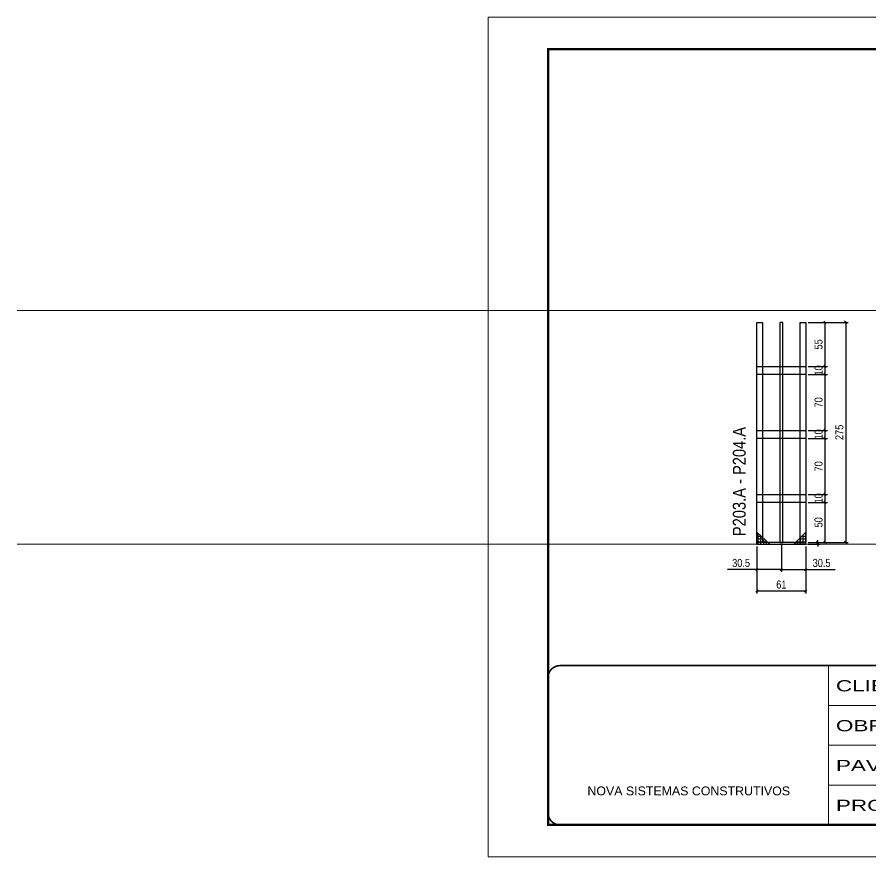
# Model space of a CAD drawing. Extents: x 2296 to 12463, y 760 to 16806.
# Drawn here: x 2296 to 3363, y 12245 to 13295 of the extents above; entities that cross this region are included whole.
import ezdxf

# ---------------------------------------------------------------- set-up
doc = ezdxf.new("R2010")
doc.units = 0
doc.linetypes.add('CONTINUO', pattern=[0])
doc.linetypes.add('DASHED', pattern=[0.75, 0.5, -0.25])
for name, color, linetype, lineweight in [('CARIMBO', 255, 'Continuous', 9), ('Folhas', 255, 'Continuous', 9), ('SARRAFO DE PRESSAO', 251, 'DASHED', 9)]:
    doc.layers.add(name, color=color, linetype=linetype, lineweight=lineweight)
for name, color, linetype in [('COTA', 241, 'Continuous'), ('NOMENCLATURA', 7, 'Continuous'), ('SARR_2.2x10', 60, 'Continuous'), ('SARR_2.2x7', 40, 'Continuous'), ('SARR_3.5x7', 81, 'Continuous'), ('SARR_7x7', 40, 'Continuous')]:
    doc.layers.add(name, color=color, linetype=linetype)
doc.styles.add('ARIAL', font='arial.ttf')
doc.styles.add('ARIAL_NARROW', font='ARIALN.TTF', dxfattribs={"height": 0.2})
doc.styles.add('COTA TECNICA', font='techl___.ttf', dxfattribs={"height": 10})
doc.styles.add('Tecnologia', font='')
doc.styles.get('Tecnologia').set_extended_font_data('Forgotten Futurist')
doc.dimstyles.new('PAINEL', dxfattribs={"dimtxt": 10, "dimasz": 3, "dimexe": 3, "dimexo": 3, "dimgap": 3, "dimtad": 1, "dimdec": 1, "dimzin": 12, "dimdsep": 46, "dimtxsty": 'COTA TECNICA', "dimblk1": 'OBLIQUE', "dimblk2": 'OBLIQUE', "dimsah": 1, "dimcen": 0.9, "dimclrd": 4, "dimclre": 4, "dimclrt": 240, "dimadec": 1, "dimazin": 3, "dimtfac": 1, "dimtdec": 1, "dimtmove": 0, "dimatfit": 3, "dimfxl": 1, "dimtolj": 1, "dimtzin": 12, "dimarcsym": 0})
pattern_1 = [(0, (36789.206, 22002.8548), (0, 3.4925), [2.54, -0.9525]), (90, (36789.206, 22002.8548), (-3.4925, 2e-16), [2.54, -0.9525])]
pattern_2 = [(0, (36628.186, 22002.8548), (0, 3.4925), [2.54, -0.9525]), (90, (36628.186, 22002.8548), (-3.4925, 2e-16), [2.54, -0.9525])]

# ---------------------------------------------------------------- blocks, each defined once
blk = doc.blocks.new('9999999999')
at = {"color": 30, "linetype": 'CONTINUO'}
for p, q in [((98564.6, 34230.2), (98564.6, 34429.4)), ((98564.6, 34379.6), (99584, 34379.6)), ((98564.6, 34329.8), (99488, 34329.8)), ((99584, 34329.8), (99488, 34329.8)), ((99488, 34329.8), (99488, 34230.2)), ((98564.6, 34280), (99488, 34280))]:
    blk.add_line(p, q, dxfattribs=at)
at = {"color": 30, "linetype": 'CONTINUO', "const_width": 2}
blk.add_lwpolyline([(99584, 34230.2), (99584, 34414.4, 0.414214), (99569, 34429.4), (98229, 34429.4, 0.414214), (98214, 34414.4), (98214, 34245.2, 0.414214), (98229, 34230.2), (99584, 34230.2)], format="xyb", dxfattribs=at)
at = {"layer": 'Folhas'}
blk.add_lwpolyline([(98139, 34190.2), (99624, 34190.2), (99624, 35240.2), (98139, 35240.2)], close=True, dxfattribs=at)
at = {"layer": 'Folhas', "color": 30, "const_width": 3}
blk.add_lwpolyline([(98214, 34230.2), (99584, 34230.2), (99584, 35200.2), (98214, 35200.2)], close=True, dxfattribs=at)
at = {"color": 7, "linetype": 'Continuous', "ltscale": 5, "style": 'ARIAL'}
for s, height, p in [('UNITÁ ENGENHARIA', 15.483, (98837.7, 34393.1)), ('ITAQUERA III', 15.483, (98837.7, 34343.3)), ('1°PAVIMENTO', 15.483, (98837.7, 34293.5)), ('NOVA SISTEMAS CONSTRUTIVOS', 11.059, (98263.2, 34267.2)), ('PILARES', 15.48, (98837.7, 34243.7))]:
    blk.add_text(s, height=height, dxfattribs=at).set_placement(p)
at = {"layer": 'Folhas', "color": 7, "style": 'Tecnologia', "width": 1.5}
for s, p in [('CLIENTE:', (98573.7, 34397.2)), ('OBRA:', (98573.7, 34347.3)), ('PAVIMENTO:', (98573.7, 34297.5)), ('PROJETO:', (98573.7, 34247.7))]:
    blk.add_text(s, height=14, dxfattribs=at).set_placement(p)
blk = doc.blocks.new('_Oblique')
at = {"color": 0, "linetype": 'ByBlock', "lineweight": -2}
blk.add_line((-0.5, -0.5), (0.5, 0.5), dxfattribs=at)
blk = doc.blocks.new('*D1975')
at = {"layer": 'COTA', "color": 4, "lineweight": -2, "transparency": 16777216}
for p, q in [((3284.9, 12638.6), (3299.9, 12638.6)), ((3284.9, 12636.5), (3299.9, 12636.5)), ((3296.9, 12638.6), (3296.9, 12641.6)), ((3296.9, 12638.6), (3296.9, 12636.5)), ((3296.9, 12636.5), (3296.9, 12633.5))]:
    blk.add_line(p, q, dxfattribs=at)
at = {"layer": 'Defpoints', "color": 0, "transparency": 16777216}
for p in [(3281.9, 12638.6), (3281.9, 12636.5), (3296.9, 12636.5)]:
    blk.add_point(p, dxfattribs=at)
at = {"layer": 'COTA', "color": 4, "lineweight": -2, "transparency": 16777216, "xscale": 3, "yscale": 3, "zscale": 3}
for p, rotation in [((3296.9, 12638.6), 270), ((3296.9, 12636.5), 90)]:
    blk.add_blockref('_Oblique', p, dxfattribs=dict(at, rotation=rotation))
blk = doc.blocks.new('*D1968')
at = {"layer": 'COTA', "color": 4, "lineweight": -2, "transparency": 16777216}
for p, q in [((3284.9, 12688.7), (3309, 12688.7)), ((3306, 12638.7), (3306, 12688.7)), ((3284.9, 12638.7), (3309, 12638.7))]:
    blk.add_line(p, q, dxfattribs=at)
at = {"layer": 'Defpoints', "color": 0, "transparency": 16777216}
for p in [(3281.9, 12688.7), (3306, 12688.7), (3281.9, 12638.7)]:
    blk.add_point(p, dxfattribs=at)
at = {"layer": 'COTA', "color": 4, "lineweight": -2, "transparency": 16777216, "xscale": 3, "yscale": 3, "zscale": 3}
for p, rotation in [((3306, 12688.7), 90), ((3306, 12638.7), 270)]:
    blk.add_blockref('_Oblique', p, dxfattribs=dict(at, rotation=rotation))
at = {"layer": 'COTA', "color": 240, "transparency": 16777216, "insert": (3297.9, 12663.7), "char_height": 10, "attachment_point": 5, "rotation": 90, "style": 'COTA TECNICA'}
blk.add_mtext('\\A1;50', dxfattribs=at)
blk = doc.blocks.new('*D1969')
at = {"layer": 'COTA', "color": 4, "lineweight": -2, "transparency": 16777216}
for p, q in [((3284.9, 12698.7), (3309, 12698.7)), ((3306, 12688.7), (3306, 12698.7)), ((3284.9, 12688.7), (3309, 12688.7))]:
    blk.add_line(p, q, dxfattribs=at)
at = {"layer": 'Defpoints', "color": 0, "transparency": 16777216}
for p in [(3281.9, 12698.7), (3306, 12698.7), (3281.9, 12688.7)]:
    blk.add_point(p, dxfattribs=at)
at = {"layer": 'COTA', "color": 4, "lineweight": -2, "transparency": 16777216, "xscale": 3, "yscale": 3, "zscale": 3}
for p, rotation in [((3306, 12698.7), 90), ((3306, 12688.7), 270)]:
    blk.add_blockref('_Oblique', p, dxfattribs=dict(at, rotation=rotation))
at = {"layer": 'COTA', "color": 240, "transparency": 16777216, "insert": (3297.9, 12693.7), "char_height": 10, "attachment_point": 5, "rotation": 90, "style": 'COTA TECNICA'}
blk.add_mtext('\\A1;10', dxfattribs=at)
blk = doc.blocks.new('*D1970')
at = {"layer": 'COTA', "color": 4, "lineweight": -2, "transparency": 16777216}
for p, q in [((3284.9, 12768.7), (3309, 12768.7)), ((3306, 12698.7), (3306, 12768.7)), ((3287.9, 12698.7), (3309, 12698.7))]:
    blk.add_line(p, q, dxfattribs=at)
at = {"layer": 'Defpoints', "color": 0, "transparency": 16777216}
for p in [(3281.9, 12768.7), (3306, 12768.7), (3284.9, 12698.7)]:
    blk.add_point(p, dxfattribs=at)
at = {"layer": 'COTA', "color": 4, "lineweight": -2, "transparency": 16777216, "xscale": 3, "yscale": 3, "zscale": 3}
for p, rotation in [((3306, 12768.7), 90), ((3306, 12698.7), 270)]:
    blk.add_blockref('_Oblique', p, dxfattribs=dict(at, rotation=rotation))
at = {"layer": 'COTA', "color": 240, "transparency": 16777216, "insert": (3297.9, 12733.7), "char_height": 10, "attachment_point": 5, "rotation": 90, "style": 'COTA TECNICA'}
blk.add_mtext('\\A1;70', dxfattribs=at)
blk = doc.blocks.new('*D1971')
at = {"layer": 'COTA', "color": 4, "lineweight": -2, "transparency": 16777216}
for p, q in [((3284.9, 12778.7), (3309, 12778.7)), ((3306, 12768.7), (3306, 12778.7)), ((3284.9, 12768.7), (3309, 12768.7))]:
    blk.add_line(p, q, dxfattribs=at)
at = {"layer": 'Defpoints', "color": 0, "transparency": 16777216}
for p in [(3281.9, 12778.7), (3306, 12778.7), (3281.9, 12768.7)]:
    blk.add_point(p, dxfattribs=at)
at = {"layer": 'COTA', "color": 4, "lineweight": -2, "transparency": 16777216, "xscale": 3, "yscale": 3, "zscale": 3}
for p, rotation in [((3306, 12778.7), 90), ((3306, 12768.7), 270)]:
    blk.add_blockref('_Oblique', p, dxfattribs=dict(at, rotation=rotation))
at = {"layer": 'COTA', "color": 240, "transparency": 16777216, "insert": (3297.9, 12773.7), "char_height": 10, "attachment_point": 5, "rotation": 90, "style": 'COTA TECNICA'}
blk.add_mtext('\\A1;10', dxfattribs=at)
blk = doc.blocks.new('*D1972')
at = {"layer": 'COTA', "color": 4, "linetype": 'ByBlock', "lineweight": -2, "transparency": 16777216}
for p, q in [((3284.9, 12913.7), (3335, 12913.7)), ((3332, 12913.7), (3332, 12638.7)), ((3284.9, 12638.7), (3335, 12638.7))]:
    blk.add_line(p, q, dxfattribs=at)
at = {"layer": 'Defpoints', "color": 0, "linetype": 'ByBlock', "transparency": 16777216}
for p in [(3281.9, 12913.7), (3281.9, 12638.7), (3332, 12638.7)]:
    blk.add_point(p, dxfattribs=at)
at = {"layer": 'COTA', "color": 4, "linetype": 'ByBlock', "lineweight": -2, "transparency": 16777216, "xscale": 3, "yscale": 3, "zscale": 3}
for p, rotation in [((3332, 12913.7), 90), ((3332, 12638.7), 270)]:
    blk.add_blockref('_Oblique', p, dxfattribs=dict(at, rotation=rotation))
at = {"layer": 'COTA', "color": 240, "linetype": 'ByBlock', "transparency": 16777216, "insert": (3323.9, 12776.2), "char_height": 10, "attachment_point": 5, "rotation": 90, "style": 'COTA TECNICA'}
blk.add_mtext('\\A1;275', dxfattribs=at)
blk = doc.blocks.new('*D1976')
at = {"layer": 'COTA', "color": 4, "linetype": 'ByBlock', "lineweight": -2, "transparency": 16777216}
for p, q in [((3220.9, 12633.5), (3220.9, 12574.8)), ((3281.9, 12633.5), (3281.9, 12574.8)), ((3281.9, 12577.8), (3220.9, 12577.8))]:
    blk.add_line(p, q, dxfattribs=at)
at = {"layer": 'Defpoints', "color": 0, "linetype": 'ByBlock', "transparency": 16777216}
for p in [(3220.9, 12636.5), (3281.9, 12636.5), (3220.9, 12577.8)]:
    blk.add_point(p, dxfattribs=at)
at = {"layer": 'COTA', "color": 4, "linetype": 'ByBlock', "lineweight": -2, "transparency": 16777216, "xscale": 3, "yscale": 3, "zscale": 3, "rotation": 180}
blk.add_blockref('_Oblique', (3220.9, 12577.8), dxfattribs=at)
at = {"layer": 'COTA', "color": 4, "linetype": 'ByBlock', "lineweight": -2, "transparency": 16777216, "xscale": 3, "yscale": 3, "zscale": 3}
blk.add_blockref('_Oblique', (3281.9, 12577.8), dxfattribs=at)
at = {"layer": 'COTA', "color": 240, "linetype": 'ByBlock', "transparency": 16777216, "insert": (3251.4, 12585.9), "char_height": 10, "attachment_point": 5, "style": 'COTA TECNICA'}
blk.add_mtext('\\A1;61', dxfattribs=at)
blk = doc.blocks.new('*D1977')
at = {"layer": 'COTA', "color": 4, "linetype": 'ByBlock', "lineweight": -2, "transparency": 16777216}
for p, q in [((3251.4, 12635.7), (3251.4, 12601.7)), ((3281.9, 12633.5), (3281.9, 12601.7)), ((3251.4, 12604.7), (3281.9, 12604.7)), ((3281.9, 12604.7), (3318.5, 12604.7))]:
    blk.add_line(p, q, dxfattribs=at)
at = {"layer": 'Defpoints', "color": 0, "linetype": 'ByBlock', "transparency": 16777216}
for p in [(3251.4, 12638.7), (3281.9, 12636.5), (3281.9, 12604.7)]:
    blk.add_point(p, dxfattribs=at)
at = {"layer": 'COTA', "color": 4, "linetype": 'ByBlock', "lineweight": -2, "transparency": 16777216, "xscale": 3, "yscale": 3, "zscale": 3, "rotation": 180}
blk.add_blockref('_Oblique', (3251.4, 12604.7), dxfattribs=at)
at = {"layer": 'COTA', "color": 4, "linetype": 'ByBlock', "lineweight": -2, "transparency": 16777216, "xscale": 3, "yscale": 3, "zscale": 3}
blk.add_blockref('_Oblique', (3281.9, 12604.7), dxfattribs=at)
at = {"layer": 'COTA', "color": 240, "linetype": 'ByBlock', "transparency": 16777216, "insert": (3301.7, 12612.9), "char_height": 10, "attachment_point": 5, "style": 'COTA TECNICA'}
blk.add_mtext('\\A1;30.5', dxfattribs=at)
blk = doc.blocks.new('*D1978')
at = {"layer": 'COTA', "color": 4, "linetype": 'ByBlock', "lineweight": -2, "transparency": 16777216}
for p, q in [((3284.9, 12858.7), (3309, 12858.7)), ((3306, 12848.7), (3306, 12858.7)), ((3284.9, 12848.7), (3309, 12848.7))]:
    blk.add_line(p, q, dxfattribs=at)
at = {"layer": 'Defpoints', "color": 0, "linetype": 'ByBlock', "transparency": 16777216}
for p in [(3281.9, 12858.7), (3306, 12858.7), (3281.9, 12848.7)]:
    blk.add_point(p, dxfattribs=at)
at = {"layer": 'COTA', "color": 4, "linetype": 'ByBlock', "lineweight": -2, "transparency": 16777216, "xscale": 3, "yscale": 3, "zscale": 3}
for p, rotation in [((3306, 12858.7), 90), ((3306, 12848.7), 270)]:
    blk.add_blockref('_Oblique', p, dxfattribs=dict(at, rotation=rotation))
at = {"layer": 'COTA', "color": 240, "linetype": 'ByBlock', "transparency": 16777216, "insert": (3297.9, 12853.7), "char_height": 10, "attachment_point": 5, "rotation": 90, "style": 'COTA TECNICA'}
blk.add_mtext('\\A1;10', dxfattribs=at)
blk = doc.blocks.new('*D1973')
at = {"layer": 'COTA', "color": 4, "lineweight": -2, "transparency": 16777216}
for p, q in [((3220.9, 12633.5), (3220.9, 12601.7)), ((3251.4, 12635.7), (3251.4, 12601.7)), ((3220.9, 12604.7), (3184.3, 12604.7)), ((3251.4, 12604.7), (3220.9, 12604.7))]:
    blk.add_line(p, q, dxfattribs=at)
at = {"layer": 'Defpoints', "color": 0, "transparency": 16777216}
for p in [(3220.9, 12636.5), (3251.4, 12638.7), (3220.9, 12604.7)]:
    blk.add_point(p, dxfattribs=at)
at = {"layer": 'COTA', "color": 4, "lineweight": -2, "transparency": 16777216, "xscale": 3, "yscale": 3, "zscale": 3, "rotation": 180}
blk.add_blockref('_Oblique', (3220.9, 12604.7), dxfattribs=at)
at = {"layer": 'COTA', "color": 4, "lineweight": -2, "transparency": 16777216, "xscale": 3, "yscale": 3, "zscale": 3}
blk.add_blockref('_Oblique', (3251.4, 12604.7), dxfattribs=at)
at = {"layer": 'COTA', "color": 240, "transparency": 16777216, "insert": (3201.1, 12612.9), "char_height": 10, "attachment_point": 5, "style": 'COTA TECNICA'}
blk.add_mtext('\\A1;30.5', dxfattribs=at)
blk = doc.blocks.new('*D1974')
at = {"layer": 'COTA', "color": 4, "lineweight": -2, "transparency": 16777216}
for p, q in [((3284.9, 12848.7), (3309, 12848.7)), ((3306, 12778.7), (3306, 12848.7)), ((3284.9, 12778.7), (3309, 12778.7))]:
    blk.add_line(p, q, dxfattribs=at)
at = {"layer": 'Defpoints', "color": 0, "transparency": 16777216}
for p in [(3281.9, 12848.7), (3306, 12848.7), (3281.9, 12778.7)]:
    blk.add_point(p, dxfattribs=at)
at = {"layer": 'COTA', "color": 4, "lineweight": -2, "transparency": 16777216, "xscale": 3, "yscale": 3, "zscale": 3}
for p, rotation in [((3306, 12848.7), 90), ((3306, 12778.7), 270)]:
    blk.add_blockref('_Oblique', p, dxfattribs=dict(at, rotation=rotation))
at = {"layer": 'COTA', "color": 240, "transparency": 16777216, "insert": (3297.9, 12813.7), "char_height": 10, "attachment_point": 5, "rotation": 90, "style": 'COTA TECNICA'}
blk.add_mtext('\\A1;70', dxfattribs=at)
blk = doc.blocks.new('*D1979')
at = {"layer": 'COTA', "color": 4, "lineweight": -2, "transparency": 16777216}
for p, q in [((3284.9, 12913.7), (3309, 12913.7)), ((3306, 12858.7), (3306, 12913.7)), ((3284.9, 12858.7), (3309, 12858.7))]:
    blk.add_line(p, q, dxfattribs=at)
at = {"layer": 'Defpoints', "color": 0, "transparency": 16777216}
for p in [(3281.9, 12913.7), (3306, 12913.7), (3281.9, 12858.7)]:
    blk.add_point(p, dxfattribs=at)
at = {"layer": 'COTA', "color": 4, "lineweight": -2, "transparency": 16777216, "xscale": 3, "yscale": 3, "zscale": 3}
for p, rotation in [((3306, 12913.7), 90), ((3306, 12858.7), 270)]:
    blk.add_blockref('_Oblique', p, dxfattribs=dict(at, rotation=rotation))
at = {"layer": 'COTA', "color": 240, "transparency": 16777216, "insert": (3297.9, 12886.2), "char_height": 10, "attachment_point": 5, "rotation": 90, "style": 'COTA TECNICA'}
blk.add_mtext('\\A1;55', dxfattribs=at)

msp = doc.modelspace()

# ---------------------------------------------------------------- hatches: boundary and pattern name
at = {"layer": 'SARR_2.2x10'}
h = msp.add_hatch(dxfattribs=at)
h.set_pattern_fill('ANGLE', color=256, scale=0.5)
h.set_pattern_definition(pattern_2)
h.paths.add_polyline_path([(3227.88, 12644.5), (3220.88, 12651.49), (3220.88, 12638.7), (3227.88, 12638.7)])
h = msp.add_hatch(dxfattribs=at)
h.set_pattern_fill('ANGLE', color=256, scale=0.5)
h.set_pattern_definition(pattern_2)
h.paths.add_polyline_path([(3227.88, 12644.5), (3227.88, 12638.7), (3233.68, 12638.7)])
h = msp.add_hatch(dxfattribs=at)
h.set_pattern_fill('ANGLE', color=256, scale=0.5)
h.set_pattern_definition(pattern_1)
h.paths.add_polyline_path([(3274.88, 12644.5), (3274.88, 12638.7), (3269.08, 12638.7)])
h = msp.add_hatch(dxfattribs=at)
h.set_pattern_fill('ANGLE', color=256, scale=0.5)
h.set_pattern_definition(pattern_1)
h.paths.add_polyline_path([(3274.88, 12644.5), (3281.88, 12651.49), (3281.88, 12638.7), (3274.88, 12638.7)])
h = msp.add_hatch(dxfattribs=at)
h.set_pattern_fill('ANGLE', color=256, scale=0.5)
h.set_pattern_definition(pattern_2)
h.paths.add_polyline_path([(3233.68, 12638.7), (3220.88, 12638.7), (3220.88, 12636.5), (3235.88, 12636.5)])
h = msp.add_hatch(dxfattribs=at)
h.set_pattern_fill('ANGLE', color=256, scale=0.5)
h.set_pattern_definition(pattern_1)
h.paths.add_polyline_path([(3269.08, 12638.7), (3281.88, 12638.7), (3281.88, 12636.5), (3266.88, 12636.5)])

# ---------------------------------------------------------------- linework, layer by layer
at = {"layer": 'CARIMBO', "color": 3}
for p, q in [((2296.35, 12928.5), (9625.63, 12928.5)), ((2296.35, 12636.5), (9625.63, 12636.5))]:
    msp.add_line(p, q, dxfattribs=at)
at = {"layer": 'SARR_2.2x10'}
for p, q in [((3220.88, 12636.5), (3220.88, 12651.49)), ((3237.12, 12636.5), (3220.88, 12651.49)), ((3266.88, 12636.5), (3281.88, 12651.49)), ((3281.88, 12636.5), (3281.88, 12651.49)), ((3220.88, 12636.5), (3233.88, 12636.5)), ((3281.88, 12636.5), (3266.88, 12636.5))]:
    msp.add_line(p, q, dxfattribs=at)
for points in [[(3220.89, 12858.7), (3281.9, 12858.7), (3281.9, 12848.7), (3220.89, 12848.7)], [(3220.88, 12778.7), (3281.88, 12778.7), (3281.88, 12768.7), (3220.88, 12768.7)], [(3220.88, 12698.7), (3281.88, 12698.7), (3281.88, 12688.7), (3220.88, 12688.7)]]:
    msp.add_lwpolyline(points, close=True, dxfattribs=at)
at = {"layer": 'SARR_2.2x7'}
msp.add_lwpolyline([(3220.88, 12638.7), (3220.88, 12636.5), (3281.88, 12636.5), (3281.88, 12638.7), (3220.88, 12638.7)], dxfattribs=at)
at = {"layer": 'SARR_3.5x7'}
msp.add_lwpolyline([(3253.13, 12913.7), (3249.63, 12913.7), (3249.63, 12638.7), (3253.13, 12638.7)], close=True, dxfattribs=at)
at = {"layer": 'SARR_7x7'}
for points in [[(3220.88, 12913.7), (3227.88, 12913.7), (3227.88, 12638.7), (3220.88, 12638.7)], [(3274.89, 12913.7), (3281.89, 12913.7), (3281.89, 12638.7), (3274.89, 12638.7)]]:
    msp.add_lwpolyline(points, close=True, dxfattribs=at)

# ---------------------------------------------------------------- block references
at = {"layer": 'SARRAFO DE PRESSAO', "color": 6, "linetype": 'ByBlock'}
msp.add_blockref('9999999999', (-95254.09, -21944.79), dxfattribs=at)

# ---------------------------------------------------------------- texts
at = {"layer": 'NOMENCLATURA', "style": 'ARIAL_NARROW'}
msp.add_text('P203.A - P204.A', height=16, rotation=90, dxfattribs=at).set_placement((3206.78, 12646.47))

# ---------------------------------------------------------------- dimensions: what is measured, and where the dimension line sits
at = {"layer": 'COTA', "linetype": 'ByBlock'}
dim = msp.add_linear_dim(base=(3332, 12638.7), p1=(3281.89, 12913.7), p2=(3281.89, 12638.7), angle=90, dimstyle='PAINEL', override={"dimarcsym": 1}, dxfattribs=at)
dim.commit()
dim.dimension.update_dxf_attribs({"geometry": '*D1972', "text_midpoint": (3323.89, 12776.2)})
at = {"layer": 'COTA'}
for base, p1, p2, picture, middle in [((3305.98, 12913.7), (3281.9, 12858.7), (3281.89, 12913.7), '*D1979', (3297.87, 12886.2)), ((3305.98, 12848.7), (3281.88, 12778.7), (3281.9, 12848.7), '*D1974', (3297.88, 12813.7)), ((3305.97, 12768.7), (3284.88, 12698.7), (3281.88, 12768.7), '*D1970', (3297.87, 12733.7)), ((3305.97, 12688.7), (3281.88, 12638.7), (3281.88, 12688.7), '*D1968', (3297.86, 12663.7))]:
    dim = msp.add_linear_dim(base=base, p1=p1, p2=p2, angle=90, dimstyle='PAINEL', dxfattribs=at)
    dim.commit()
    dim.dimension.update_dxf_attribs({"geometry": picture, "text_midpoint": middle})
at = {"layer": 'COTA', "linetype": 'ByBlock'}
dim = msp.add_linear_dim(base=(3305.98, 12858.7), p1=(3281.9, 12848.7), p2=(3281.9, 12858.7), angle=90, dimstyle='PAINEL', override={"dimarcsym": 1}, dxfattribs=at)
dim.commit()
dim.dimension.update_dxf_attribs({"geometry": '*D1978', "text_midpoint": (3305.98, 12853.7), "dimtype": 160})
at = {"layer": 'COTA'}
for base, p1, p2, picture, middle in [((3305.97, 12778.7), (3281.88, 12768.7), (3281.88, 12778.7), '*D1971', (3305.97, 12773.7)), ((3305.97, 12698.7), (3281.88, 12688.7), (3281.88, 12698.7), '*D1969', (3305.97, 12693.7))]:
    dim = msp.add_linear_dim(base=base, p1=p1, p2=p2, angle=90, dimstyle='PAINEL', dxfattribs=at)
    dim.commit()
    dim.dimension.update_dxf_attribs({"geometry": picture, "text_midpoint": middle, "dimtype": 160})
dim = msp.add_linear_dim(base=(3220.88, 12604.65), p1=(3251.38, 12638.7), p2=(3220.88, 12636.5), dimstyle='PAINEL', dxfattribs=at)
dim.commit()
dim.dimension.update_dxf_attribs({"geometry": '*D1973', "text_midpoint": (3201.09, 12612.87)})
at = {"layer": 'COTA', "linetype": 'ByBlock'}
for base, p1, p2, picture, middle in [((3220.88, 12577.81), (3281.88, 12636.5), (3220.88, 12636.5), '*D1976', (3251.38, 12585.91)), ((3281.88, 12604.65), (3251.38, 12638.7), (3281.88, 12636.5), '*D1977', (3301.68, 12612.87))]:
    dim = msp.add_linear_dim(base=base, p1=p1, p2=p2, dimstyle='PAINEL', override={"dimarcsym": 2}, dxfattribs=at)
    dim.commit()
    dim.dimension.update_dxf_attribs({"geometry": picture, "text_midpoint": middle})
at = {"layer": 'COTA'}
dim = msp.add_linear_dim(base=(3296.87, 12636.5), p1=(3281.88, 12638.56), p2=(3281.88, 12636.5), angle=90, text=' ', dimstyle='PAINEL', dxfattribs=at)
dim.commit()
dim.dimension.update_dxf_attribs({"geometry": '*D1975', "text_midpoint": (3296.87, 12637.53)})

doc.saveas('drawing.dxf')
